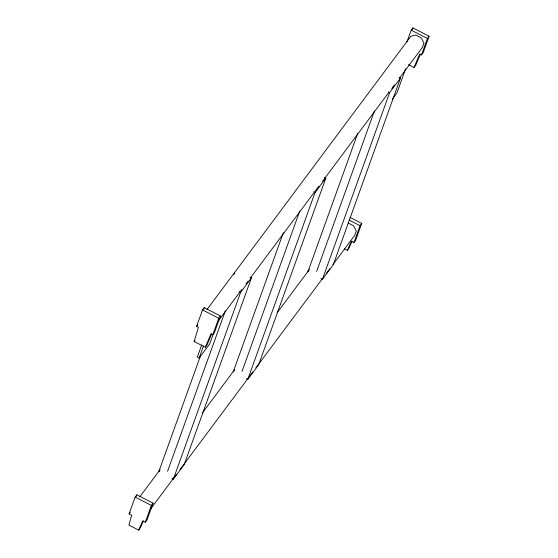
<?xml version="1.0" encoding="UTF-8"?>
<svg xmlns="http://www.w3.org/2000/svg" width="558" height="558" viewBox="0 0 558 558"><rect width="100%" height="100%" fill="white"/><g stroke="black" fill="none" stroke-linecap="round" stroke-linejoin="round"><path stroke-width="0.84" d="M194.114 341.503L198.411 327.316L196.59 326.381L202.526 309.899L204.207 307.646L220.431 315.961L214.495 332.442L212.814 334.695L211.001 333.768L205.337 347.25L194.114 341.503L194.958 340.373M129.072 513.918L135.134 497.087L136.815 494.827L153.045 503.156L146.984 519.986L145.303 522.239L142.702 520.907L138.642 530.1L128.877 525.092L131.681 515.257L129.072 513.918L130.335 512.23M136.236 496.432L136.815 494.827M203.642 309.216L204.207 307.646M201.71 344.886L197.302 357.12L199.157 358.069L209.669 343.979L213.784 332.561M199.157 358.069L203.565 345.834M200.657 355.383L158.793 471.67L159.825 470.282M145.303 522.239L151.364 505.409L153.045 503.156M212.814 334.695L218.743 318.22L220.431 315.961M167.546 471.308L225.334 310.799M171.899 478.387L173.357 479.134L240.575 292.42L251.421 277.884L249.97 277.138M251.421 277.884L184.203 464.598L173.357 479.134M283.338 232.686L233.223 371.9L234.255 370.519M241.977 371.537L299.765 211.029M246.329 378.617L247.78 379.363L315.005 192.649L325.851 178.114L324.393 177.367M325.851 178.114L258.626 364.827L247.78 379.363M357.685 133.453L307.863 271.851L308.895 270.463M316.616 271.488L374.404 110.979M406.977 41.927L411.218 30.153L412.899 27.9L429.123 36.214L423.187 52.696L421.506 54.949L419.693 54.021L414.029 67.504L408.421 64.616M320.969 278.568L322.419 279.314L389.644 92.6L400.491 78.057L399.033 77.311M412.334 29.469L412.899 27.9M400.491 78.057L333.272 264.771L322.419 279.314M405.729 68.508L396.919 92.977L392.413 99.017M344.335 248.812L347.334 250.354L351.387 241.154L353.995 242.493L360.056 225.662L361.737 223.402L350.145 217.46M421.506 54.949L427.435 38.474L429.123 36.214M361.737 223.402L355.676 240.24L353.995 242.493M211.684 333.893L207.018 344.997L205.337 347.25M420.376 54.147L415.71 65.251L414.029 67.504M143.364 520.949L140.33 527.847L138.642 530.1M352.056 241.202L349.022 248.101L347.334 250.354M206.969 309.564L410.862 36.256L415.829 35.105L421.262 37.895L423.982 42.987L422.399 47.395L399.507 78.071M233.76 274.571L234.792 273.183M196.59 326.381L197.853 324.693M218.506 320.704L241.914 289.33M246.071 283.75L248.157 280.967M250.751 277.479L313.687 193.117M314.733 191.722L318.89 186.142M322.531 181.259L388.584 92.719M391.709 88.534L394.311 85.046M139.828 496.801L160.111 469.613M202.247 413.136L234.493 369.912M277.145 312.738L309.39 269.507M150.325 509.342L176.335 474.481M179.976 469.599L248.108 378.261M249.147 376.866L252.788 371.991M255.913 367.806L322.489 278.561M326.13 273.678L329.771 268.803M332.889 264.618L354.735 235.33L356.325 230.921L353.605 225.83L348.164 223.04M411.218 30.153L427.435 38.474M388.187 91.854L389.644 92.6M313.547 191.903L315.005 192.649M349.238 220.11L360.056 225.662M239.117 291.674L240.575 292.42M202.526 309.899L218.743 318.22M135.134 497.087L151.364 505.409"/></g></svg>
